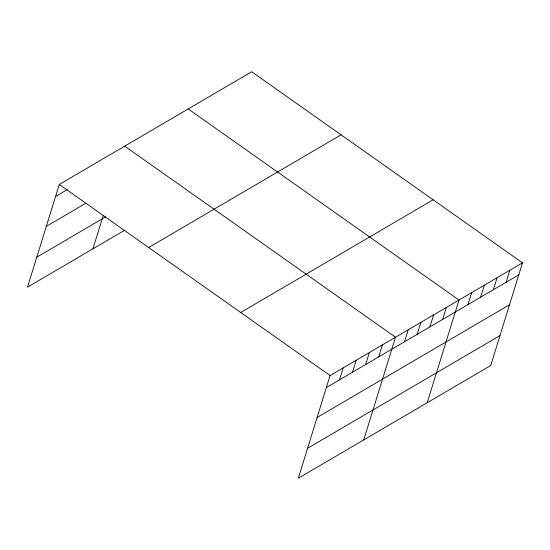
<?xml version="1.0" encoding="UTF-8"?>
<svg xmlns="http://www.w3.org/2000/svg" width="550" height="550" viewBox="0 0 550 550"><rect width="100%" height="100%" fill="white"/><g stroke="black" fill="none" stroke-linecap="round" stroke-linejoin="round"><path stroke-width="0.82" d="M522.5 262.845L330.089 375.547L298.299 478.239L490.71 365.537L522.5 262.845L251.701 71.761L59.29 184.463L27.5 287.155L124.664 230.237M92.922 248.834L103.187 215.655M339.46 379.871L343.173 367.881M352.543 372.212L356.256 360.223M365.626 364.547L369.339 352.557M378.716 356.881L382.422 344.891M363.722 439.918L395.512 337.226L124.706 146.142M404.498 341.777L408.21 329.787M417.196 334.345L420.908 322.355M429.894 326.906L433.606 314.916M442.592 319.468L446.304 307.478M427.212 402.731L459.002 300.039L188.203 108.955M467.995 304.59L471.701 292.6M480.693 297.151L484.406 285.161M493.391 289.712L497.104 277.722M506.089 282.274L509.802 270.284M55.578 196.453L67.21 189.64M46.31 226.387L85.566 203.39M36.767 257.221L105.71 216.837M148.651 247.521L341.062 134.819M240.721 312.489L433.139 199.788M326.377 387.537L518.788 274.835M317.109 417.471L509.52 304.769M307.567 448.305L499.978 335.603M59.29 184.463L330.089 375.547"/></g></svg>
